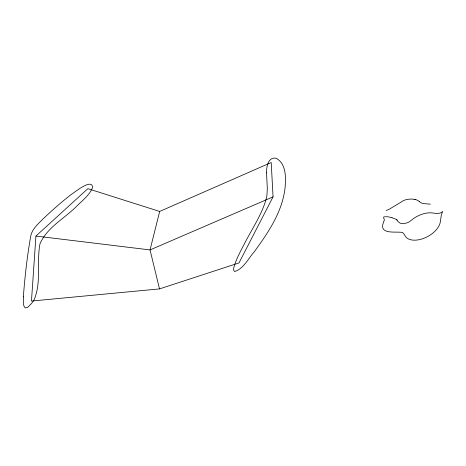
<?xml version="1.0" encoding="UTF-8"?>
<svg xmlns="http://www.w3.org/2000/svg" width="466" height="466" viewBox="0 0 466 466"><rect width="100%" height="100%" fill="white"/><g stroke="black" fill="none" stroke-linecap="round" stroke-linejoin="round"><path stroke-width="0.7" d="M35.929 236.064L31.467 301.059L159.512 288.903L238.982 262.94L273.059 196.862L271.206 162.518L159.669 211.453L87.882 188.66L35.929 236.064L150.035 249.922L273.059 196.862M159.669 211.453L150.035 249.922L159.512 288.903M383.786 221.437C385.86 219.486 381.503 216.649 384.817 216.76M383.693 221.787C378.136 234.981 395.18 231.287 402.164 232.4A6.355 3.687 -28.4 0 1 402.758 232.738L403.16 233.105A29.387 17.067 -28.4 0 1 404.255 234.392L404.791 235.26A19.63 11.4 -28.4 0 0 423.687 238.376A19.63 11.4 -28.4 0 0 440.335 221.833L441.349 214.861L442.694 211.529L441.098 212.519A3.559 2.068 -28.4 0 1 440.178 213.02L437.463 213.521L432.518 212.974A19.63 11.4 -28.4 0 0 411.094 220.465L408.932 222.014A7.147 4.153 -28.4 0 1 407.336 222.771L404.401 223.494L401.442 223.476A9.035 5.248 -28.4 0 1 399.939 223.033L398.238 221.74A28.921 16.793 -28.4 0 1 397.451 220.744L396.927 219.975A9.204 5.347 -28.4 0 0 396.531 219.509L397.073 220.173M386.192 210.55L389.401 209.147L403.626 200.566A10.322 5.994 -28.4 0 1 407.034 199.454L409.795 199.116A23.288 13.52 -28.4 0 1 414.676 199.396M385.423 216.702L388.271 216.824L391.982 217.739M430.368 204.166L422.942 203.543A14.295 8.301 -28.4 0 1 422.004 203.223L420.74 202.57A22.904 13.298 -28.4 0 1 419.942 202.011L419.219 201.44M414.676 199.396L415.276 199.524M392.069 217.762L396.426 219.41M415.322 199.471A21.896 12.716 -28.4 0 1 419.19 201.458M266.54 172.822L267.309 188.45L266.977 194.858A72.935 42.354 -28.4 0 1 266.36 198.271C261.898 214.878 251.762 229.179 244.102 244.382C240.736 250.76 237.357 257.174 234.893 263.972C234.421 266.226 232.383 269.686 234.555 271.538C243.683 268.899 248.314 258.315 254.401 251.64C265.882 235.726 277.421 219.16 282.699 200.001A153.85 89.344 -28.4 0 0 284.942 188.922C285.926 178.67 286.724 163.543 275.884 158.172C268.026 156.792 266.412 167.084 266.54 172.822M23.364 296.801C23.679 300.36 22.333 305.189 25.205 307.933L27.675 307.315L31.507 303.535A34.239 19.887 -28.4 0 0 34.006 299.982C41.649 282.448 36.494 262.352 39.942 243.928C47.177 226.884 65.555 218.018 77.851 205.052C83.327 199.792 89.717 194.712 92.6 187.472C92.221 177.569 73.803 193.035 71.205 194.508C61.471 202.069 52.204 210.213 43.274 218.705C38.509 223.523 32.865 228.212 30.96 234.992C27.255 255.403 24.925 276.111 23.364 296.801"/></g></svg>
